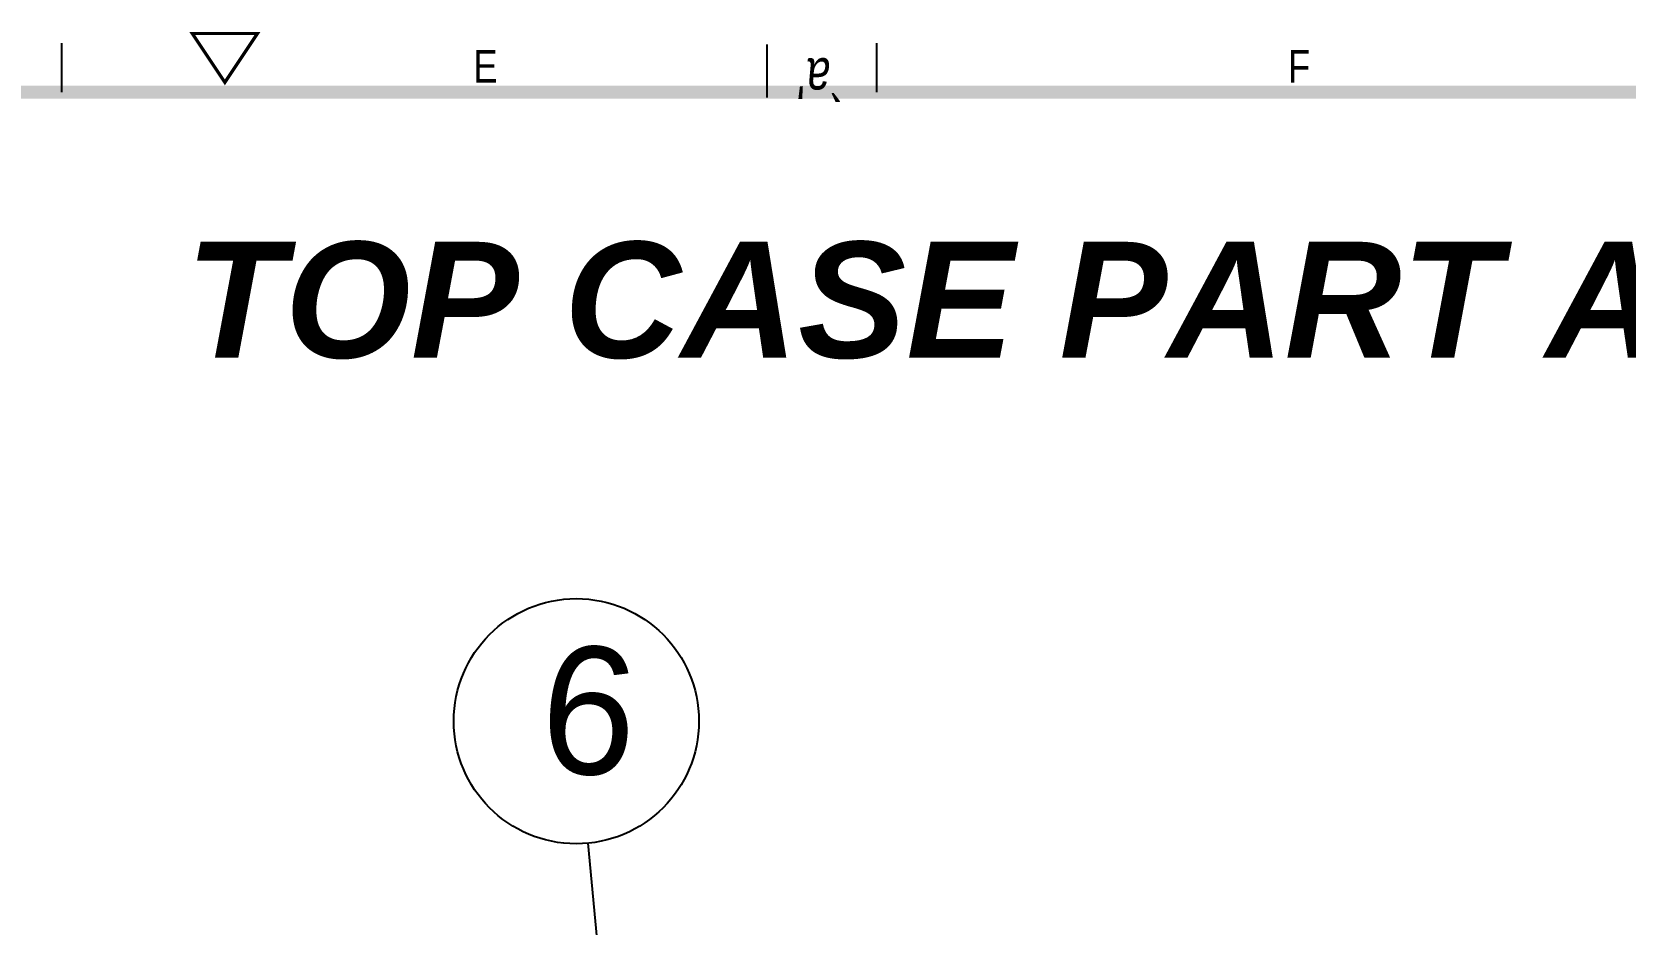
# Model space of a CAD drawing. Extents: x -425 to 6552, y -3049 to 3105.
# Drawn here: x -49 to 48.8, y -1604.4 to -1549.7 of the extents above; entities that cross this region are included whole.
import ezdxf

# ---------------------------------------------------------------- set-up
doc = ezdxf.new("R2010")
doc.units = 0
doc.layers.get('0').update_dxf_attribs({"linetype": 'CONTINUOUS'})
doc.layers.add('DIM', color=1, linetype='CONTINUOUS')
doc.styles.get("Standard").update_dxf_attribs({"font": 'gulim.ttc', "width": 0.8, "height": 2})
doc.styles.add('TEXTSTYLE_3', font='GOTHIC.TTF')
doc.styles.add('TEXTSTYLE_4', font='arialbi.ttf')

msp = doc.modelspace()

# ---------------------------------------------------------------- linework, layer by layer
for p, q in [((-47.155, -1553.387), (-47.155, -1550.387)), ((-3.887, -1550.463), (-3.887, -1552.213)), ((2.845, -1553.387), (2.845, -1550.387)), ((-3.887, -1552.213), (-3.887, -1553.713))]:
    msp.add_line(p, q)
for points, const_width in [([(-37.155, -1552.787), (-35.155, -1549.787), (-39.155, -1549.787)], 0.2), ([(302.845, -1553.387), (-247.155, -1553.387), (-247.155, -1933.387), (302.845, -1933.387)], 0.8)]:
    msp.add_lwpolyline(points, close=True, dxfattribs=dict(const_width=const_width))
at = {"layer": 'DIM', "color": 1, "linetype": 'CONTINUOUS'}
msp.add_line((-14.877, -1599.483), (-10.612, -1644.439), dxfattribs=at)
msp.add_circle((-15.588, -1591.993), 7.524, dxfattribs=at)

# ---------------------------------------------------------------- texts
at = {"width": 0.85}
for s, p in [('E', (-21.906, -1552.81)), ('F', (28.094, -1552.81))]:
    msp.add_text(s, height=2, dxfattribs=at).set_placement(p)
at = {"oblique": 5, "width": 0.8}
msp.add_text("`a'", height=2.5, rotation=180, dxfattribs=at).set_placement((0.952, -1551.306))
at = {"color": 150, "linetype": 'CONTINUOUS', "insert": (16.895, -1562.571), "char_height": 7.12174, "width": 125.99389, "attachment_point": 2, "style": 'TEXTSTYLE_4'}
msp.add_mtext("TOP CASE PART ASS'Y", dxfattribs=at)
at = {"layer": 'DIM', "color": 1, "linetype": 'CONTINUOUS', "insert": (-17.432, -1587.227), "char_height": 7.826, "width": 15.73945, "attachment_point": 1, "rotation": 356.03574, "style": 'TEXTSTYLE_3'}
msp.add_mtext('6', dxfattribs=at)

doc.saveas('drawing.dxf')
